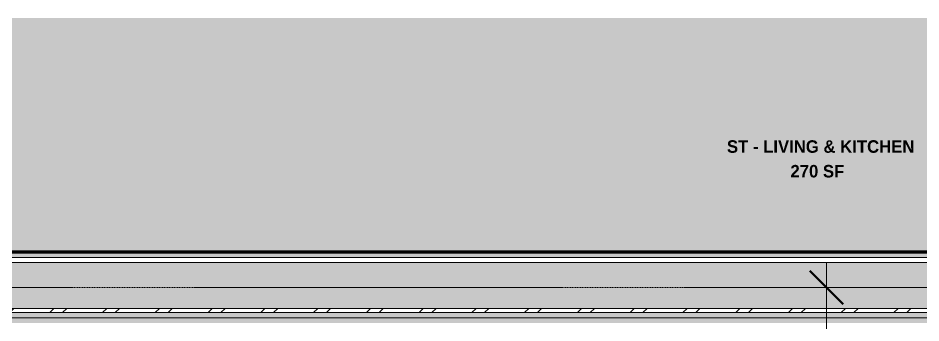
# Model space of a CAD drawing. Header units: inches. Extents: x -10240 to -8600, y 119 to 10383.
# Drawn here: x -9412.9 to -9304.4, y 10344.4 to 10380.9 of the extents above; entities that cross this region are included whole.
import ezdxf

# ---------------------------------------------------------------- set-up
doc = ezdxf.new("R2010")
doc.units = ezdxf.units.IN
doc.header["$MEASUREMENT"] = 0
doc.linetypes.add('Dash 3_32_', pattern=[0.18749999999999997, 0.09374999999999999, -0.09374999999999999])
for name, color, linetype, lineweight in [('0-3', 90, 'Continuous', 5), ('A-ANNO-DIMS', 211, 'Continuous', 9), ('A-ANNO-DIMS-32', 211, 'Continuous', 9), ('A-AREA-IDEN', 2, 'Continuous', 9), ('A-DETL-1', 90, 'Dash 3_32_', 18), ('A-WALL-2', 250, 'Continuous', 18), ('A-WALL-PATT-1', 50, 'Continuous', 9), ('A-WALL-PATT-2', 253, 'Continuous', 9), ('A-WALL-PATT-3', 8, 'Continuous', 9), ('I-WALL-1', 7, 'Continuous', 70)]:
    doc.layers.add(name, color=color, linetype=linetype, lineweight=lineweight)
doc.layers.add('A-AREA-PATT-1', color=255, linetype='Continuous', lineweight=9, transparency=1)
doc.styles.add('Century Gothic', font='ufonts.com_century-gothic.ttf', dxfattribs={"height": 2.999999999999999})
doc.styles.add('Century Gothic_B_1', font='GOTHICB.TTF', dxfattribs={"height": 1.499999999999999})
doc.dimstyles.new('OD_1__HACK', dxfattribs={"dimscale": 12, "dimtxt": 3.132504809152577, "dimasz": 0.3333333333333333, "dimexe": 0.25, "dimexo": 0.1666666666666667, "dimgap": 0.04166666666666667, "dimtad": 1, "dimdec": 0, "dimzin": 3, "dimdsep": 46, "dimlunit": 4, "dimtxsty": 'Century Gothic', "dimblk1": 'OBLIQUE', "dimblk2": 'OBLIQUE', "dimsah": 1, "dimcen": 0.09, "dimdle": 0.25, "dimazin": 0, "dimtfac": 1, "dimtdec": 4, "dimtix": 1, "dimtmove": 0, "dimatfit": 3, "dimfxl": 1, "dimtvp": 1, "dimtfill": 1, "dimfrac": 2, "dimtolj": 1, "dimtzin": 0, "dimarcsym": 2})
pattern_1 = [(0, (0, 0), (10.24, 2.56), [0.422, -7.257999999999999, 0.422, -7.257999999999999, -40.96]), (0, (0, 0), (10.24, 2.56), [-15.36, 0.422, -14.938, 0.422, -7.257999999999999, -17.92]), (0, (0, 0), (10.24, 2.56), [-38.4, 0.422, -4.698, 0.422, -12.378]), (120, (3.84, 1.28), (-7.33702503368816, 7.588100134752652), [0.422, -7.257999999999998, 0.422, -7.257999999999998, -40.95999999999999]), (120, (3.84, 1.28), (-7.33702503368816, 7.588100134752652), [-15.36, 0.422, -14.938, 0.422, -7.257999999999998, -17.92]), (120, (3.84, 1.28), (-7.33702503368816, 7.588100134752652), [-38.39999999999999, 0.422, -4.698, 0.422, -12.378]), (240, (5.12, 6.4), (-2.902974966311834, -10.14810013475265), [0.422, -7.257999999999999, 0.422, -7.257999999999999, -40.96]), (240, (5.12, 6.4), (-2.902974966311834, -10.14810013475265), [-15.36, 0.422, -14.938, 0.422, -7.257999999999999, -17.92]), (240, (5.12, 6.4), (-2.902974966311834, -10.14810013475265), [-38.4, 0.422, -4.698, 0.422, -12.378])]

# ---------------------------------------------------------------- blocks, each defined once
blk = doc.blocks.new('CTR - 1st Phase - Common Walls_rvt-1-2ND _ 3RD FLOOR - 2BD A - ADA TYPE B')
at = {"layer": 'A-WALL-PATT-1'}
h = blk.add_hatch(dxfattribs=at)
h.set_pattern_fill('FP_1', color=256, style=0, pattern_type=2)
h.set_pattern_definition(pattern_1)
h.paths.add_polyline_path([(-3741.107515410253, 10352.21439611052), (-3504.673736679716, 10352.21439611052), (-3504.673736679716, 10352.83939611051), (-3852.473736679715, 10352.83939611052), (-3852.473736679715, 10352.21439611052), (-3742.10751541025, 10352.21439611052)], flags=0)
h = blk.add_hatch(dxfattribs=at)
h.set_pattern_fill('FP_1', color=256, style=0, pattern_type=2)
h.set_pattern_definition(pattern_1)
h.paths.add_polyline_path([(-3852.473736679715, 10344.96439611052), (-3501.423736679713, 10344.96439611052), (-3501.423736679713, 10345.58939611052), (-3852.473736679715, 10345.58939611052)], flags=0)
h = blk.add_hatch(dxfattribs=at)
h.set_pattern_fill('FP_1', color=256, style=0, pattern_type=2)
h.set_pattern_definition(pattern_1)
h.paths.add_polyline_path([(-3502.120168580842, 10344.33939611051), (-3501.423736679713, 10344.33939611051), (-3501.423736679713, 10344.96439611052), (-3852.473736679715, 10344.96439611052), (-3852.473736679715, 10344.33939611052), (-3504.93326308139, 10344.33939611051)], flags=0)
at = {"layer": 'A-WALL-PATT-2'}
h = blk.add_hatch(dxfattribs=at)
h.set_pattern_fill('FP_2', color=256, style=0, pattern_type=2)
h.set_pattern_definition([(161.57, (0.16, 0.16), (-1.279773736982749, -0.0004267659896298737), [0, -9.107000000000001, 1.011, 0]), (18.43, (-0.16, 0.16), (-1.279773736982749, 0.0004267659896300402), [0, -9.107000000000001, 1.011, 0]), (108.43, (0.16, 0.16), (0.6394523817333535, -3.199964007843767), [3.035, -7.082999999999998]), (71.57, (-0.16, 0.16), (0.6394523817333537, 3.199964007843767), [3.035, -7.082999999999999])])
h.paths.add_polyline_path([(-3529.856668580842, 10346.08939611051), (-3501.423736679713, 10346.08939611051), (-3501.423736679713, 10351.33939611052), (-3504.673736679716, 10351.33939611052), (-3504.673736679716, 10351.58939611052), (-3852.47373667734, 10351.58939611052), (-3852.473736679715, 10346.08939611052), (-3539.102168580843, 10346.08939611051)], flags=0)
at = {"layer": 'A-WALL-PATT-3'}
h = blk.add_hatch(dxfattribs=at)
h.set_pattern_fill('FP_3', color=256, style=0, pattern_type=2)
h.set_pattern_definition([(45, (0, 0), (-3.167838379715733, 3.167838379715733), []), (45, (0, 4.8), (-3.167838379715733, 3.167838379715733), [])])
h.paths.add_polyline_path([(-3650.048168580843, 10345.58939611052), (-3501.423736679713, 10345.58939611052), (-3501.423736679713, 10346.08939611051), (-3852.473736679715, 10346.08939611052), (-3852.473736679715, 10345.58939611052), (-3668.539168580843, 10345.58939611052)], flags=0)
at = {"layer": 'A-WALL-2'}
for p, q in [((-3504.673736679712, 10352.2143961105), (-3852.473736679712, 10352.21439611051)), ((-3504.673736679712, 10351.5893961105), (-3852.473736679712, 10351.58939611051)), ((-3501.423736679709, 10346.0893961105), (-3852.473736679712, 10346.08939611051)), ((-3501.423736679709, 10345.5893961105), (-3852.473736679712, 10345.58939611051)), ((-3501.423736679709, 10344.9643961105), (-3852.473736679712, 10344.96439611051))]:
    blk.add_line(p, q, dxfattribs=at)
at = {"layer": 'I-WALL-1'}
blk.add_line((-3505.298736679711, 10352.8393961105), (-3758.10751541025, 10352.83939611051), dxfattribs=at)
blk = doc.blocks.new('DIMBLOCK60-2ND _ 3RD FLOOR - 2BD A - ADA TYPE B')
at = {"layer": 'A-ANNO-DIMS-32'}
for p, q in [((-9315.783551105296, 10351.5893961105), (-9315.783551105298, 10321.3393961105)), ((-9314.95512398055, 10348.5893961105), (-9318.783551105296, 10348.5893961105)), ((-9315.783551105296, 10348.5893961105), (-9314.95512398055, 10348.5893961105)), ((-9314.95512398055, 10321.3393961105), (-9318.783551105298, 10321.3393961105)), ((-9315.783551105298, 10321.3393961105), (-9314.95512398055, 10321.3393961105))]:
    blk.add_line(p, q, dxfattribs=at)
at = {"layer": 'A-ANNO-DIMS-32', "lineweight": 50}
for p, q in [((-9315.783551105296, 10348.5893961105), (-9317.783551105294, 10350.5893961105)), ((-9315.783551105296, 10348.5893961105), (-9313.783551105296, 10346.5893961105)), ((-9315.783551105298, 10321.3393961105), (-9317.783551105296, 10323.3393961105)), ((-9315.783551105298, 10321.3393961105), (-9313.783551105298, 10319.3393961105))]:
    blk.add_line(p, q, dxfattribs=at)
at = {"layer": 'A-ANNO-DIMS-32', "color": 0, "insert": (-9320.128830180784, 10329.71869361263), "char_height": 2.999999999999999, "width": 12.58968599487988, "attachment_point": 1, "rotation": 89.99999999999963, "line_spacing_factor": 0.984501511447953, "style": 'Century Gothic', "bg_fill": 3, "box_fill_scale": 1.25, "bg_fill_color": 256, "bg_fill_true_color": 13158600, "bg_fill_transparency": 0}
blk.add_mtext('2\' - 3"', dxfattribs=at)
blk = doc.blocks.new('_Oblique')
at = {"color": 0, "linetype": 'ByBlock', "lineweight": -2}
blk.add_line((-0.5, -0.5), (0.5, 0.5), dxfattribs=at)

msp = doc.modelspace()

# ---------------------------------------------------------------- hatches: boundary and pattern name
at = {"layer": 'A-AREA-PATT-1'}
h = msp.add_hatch(color=256, dxfattribs=at)
h.paths.add_polyline_path([(-9205.596592042259, 10356.08939610807), (-9241.596592042259, 10356.08939610807), (-9241.596592042259, 10357.83939610807), (-9205.596592042259, 10357.83939610807), (-9205.596592042259, 10356.71439610807)], flags=0)
h.paths.add_polyline_path([(-9519.48142814601, 10352.83939611052), (-9513.405370772634, 10352.83939611052), (-9513.405370772634, 10368.96439611055), (-9512.74486704648, 10368.96439611055), (-9512.74486704648, 10368.99545175587), (-9512.255759376323, 10368.99545175587), (-9512.255759376323, 10368.96439611055), (-9497.062749662136, 10368.96439611055), (-9497.062749662136, 10368.99620333629), (-9496.068273933864, 10368.99620333629), (-9496.068273933864, 10368.96439611055), (-9495.405370772633, 10368.96439611055), (-9495.405370772634, 10364.96439611054), (-9459.405370772633, 10364.96439611054), (-9459.405370772633, 10368.96439611054), (-9458.742467611399, 10368.96439611054), (-9458.742467611399, 10368.99620333628), (-9457.747991883127, 10368.99620333628), (-9457.747991883127, 10368.96439611054), (-9442.55498216894, 10368.96439611054), (-9442.55498216894, 10368.99545175585), (-9442.065874498783, 10368.99545175585), (-9442.065874498783, 10368.96439611054), (-9441.405370772633, 10368.96439611054), (-9441.405370772634, 10352.83939611052), (-9205.596592042097, 10352.83939611051), (-9205.596592042259, 10356.08939610807), (-9203.659092042259, 10356.08939610807), (-9203.659092042259, 10356.71439610807), (-9201.721592042102, 10356.71439610807), (-9201.721592042102, 10380.93647238917), (-9522.270103280596, 10380.93647238917), (-9522.270103280596, 10361.58939611053), (-9519.481428146008, 10361.58939611053), (-9519.481428146008, 10355.72263905584)], flags=0)

# ---------------------------------------------------------------- linework, layer by layer
at = {"layer": 'A-DETL-1'}
for p, q in [((-9118.821592042055, 10348.5893961105), (-9552.77159204221, 10348.58939611049)), ((-9552.571592042343, 10348.58939611051), (-9204.771592042363, 10348.5893961105))]:
    msp.add_line(p, q, dxfattribs=at)

# ---------------------------------------------------------------- block references
at = {"layer": '0-3'}
msp.add_blockref('CTR - 1st Phase - Common Walls_rvt-1-2ND _ 3RD FLOOR - 2BD A - ADA TYPE B', (-5700.297855362382, 0), dxfattribs=at)

# ---------------------------------------------------------------- texts
at = {"layer": 'A-AREA-IDEN', "char_height": 1.499999999999999, "attachment_point": 1, "style": 'Century Gothic_B_1'}
for s, insert, width in [('ST - LIVING & KITCHEN', (-9327.733288468298, 10366.27082184987), 25.55299999999998), ('270 SF', (-9320.111241224204, 10363.30912066854), 7.069999999999993)]:
    msp.add_mtext(s, dxfattribs=dict(at, insert=insert, width=width))

# ---------------------------------------------------------------- next in the draw order: dimensions: what is measured, and where the dimension line sits
at = {"layer": 'A-ANNO-DIMS'}
dim = msp.add_linear_dim(base=(-9315.783551105302, 10321.3393961105), p1=(-9312.95512398055, 10348.5893961105), p2=(-9312.95512398055, 10321.3393961105), angle=89.99999999999991, dimstyle='OD_1__HACK', override={"dimpost": '<>', "dimfxl": 27.25}, dxfattribs=at)
dim.commit()
dim.dimension.update_dxf_attribs({"geometry": 'DIMBLOCK60-2ND _ 3RD FLOOR - 2BD A - ADA TYPE B', "text_midpoint": (-9317.85900998846, 10334.9643961105)})

doc.saveas('drawing.dxf')
